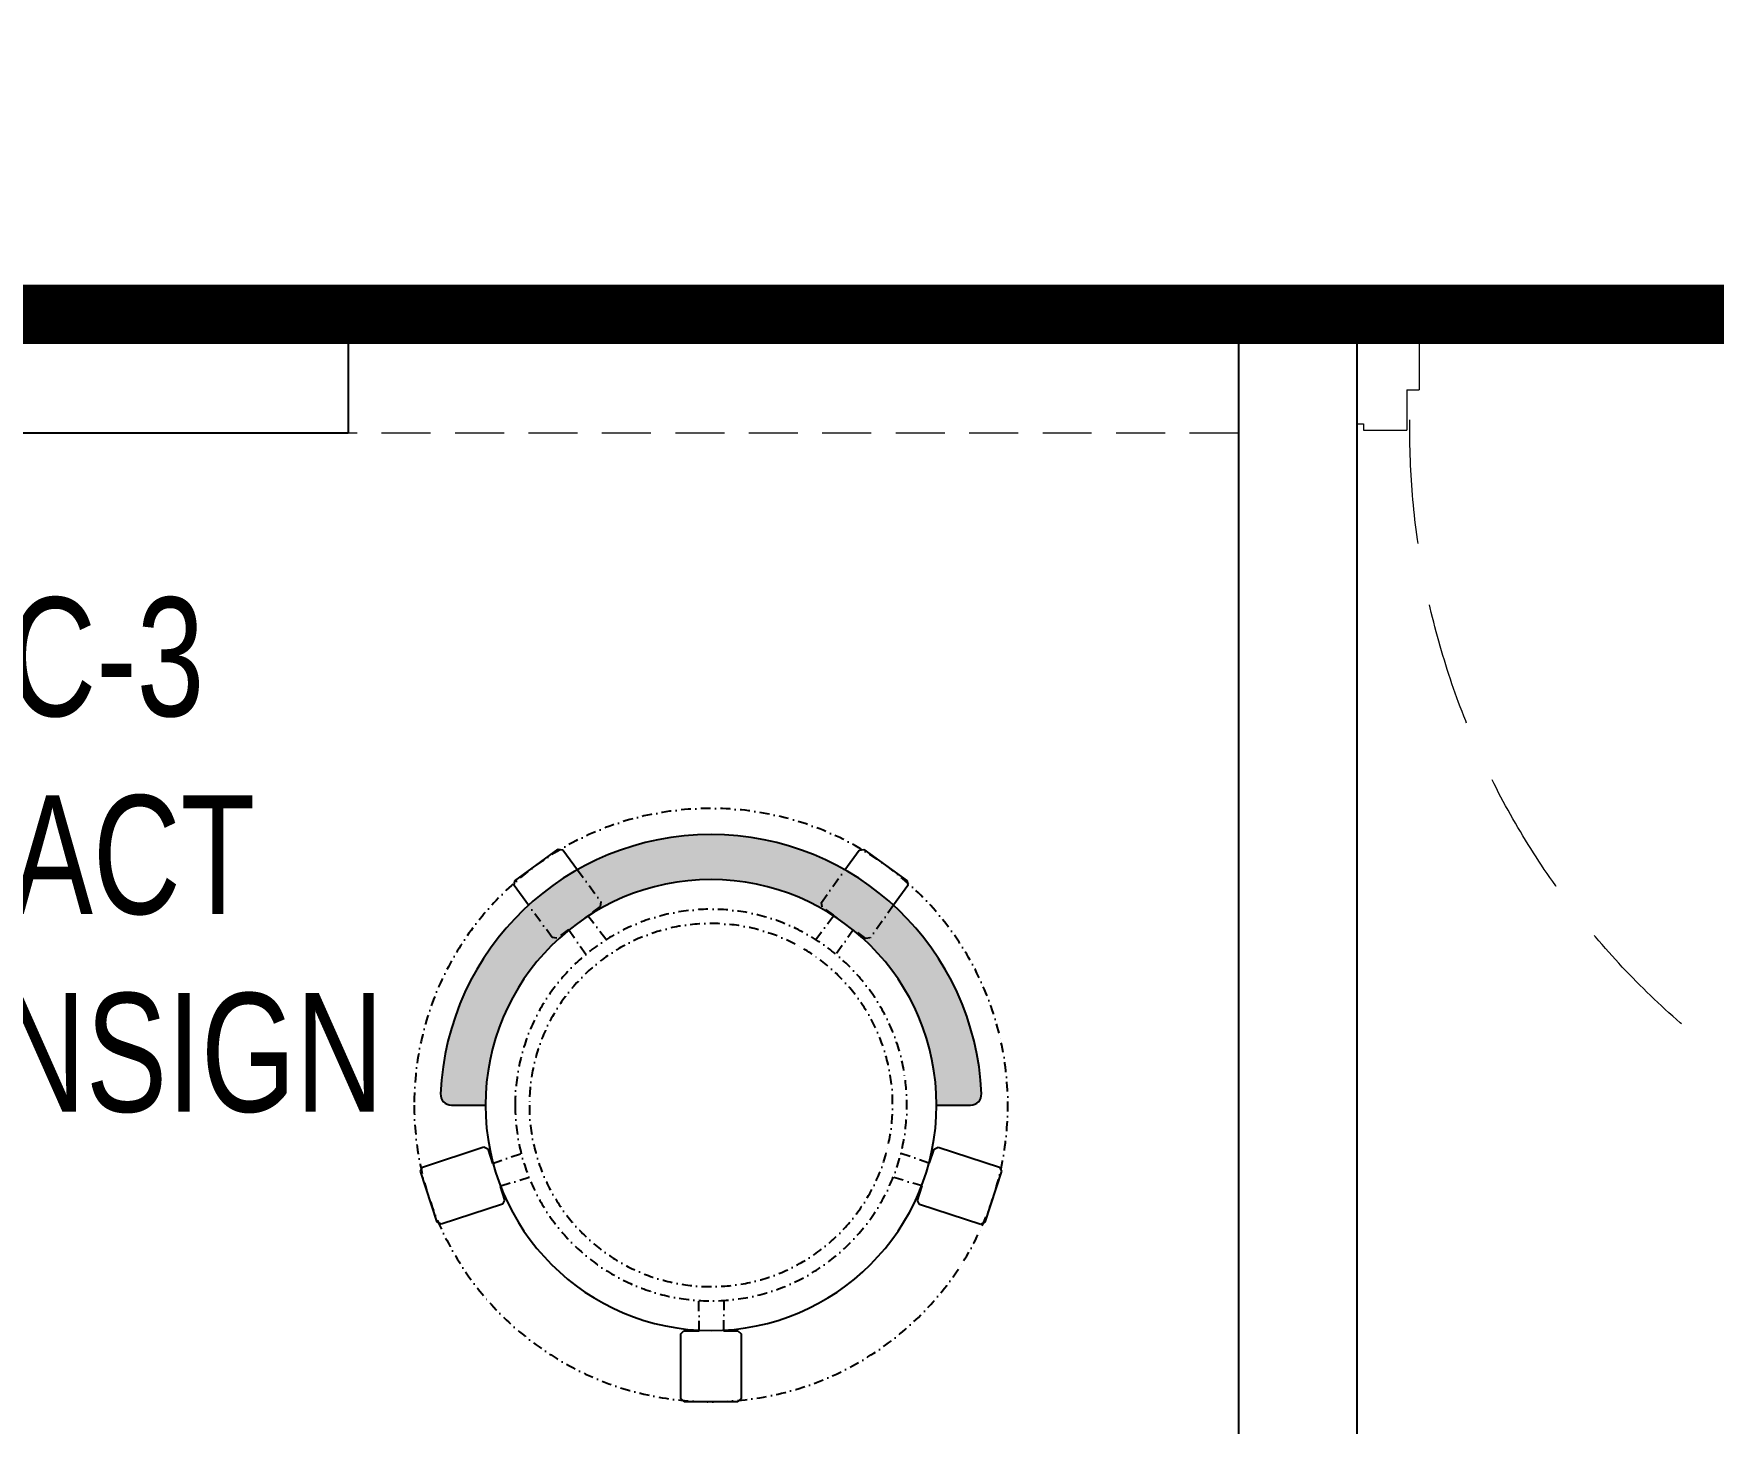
# Model space of a CAD drawing. Header units: feet. Extents: x 3261276 to 3279806, y -5766786 to -5760286.
# Drawn here: x 3276251 to 3277666, y -5763950 to -5762779 of the extents above; entities that cross this region are included whole.
import ezdxf

# ---------------------------------------------------------------- set-up
doc = ezdxf.new("R2010")
doc.units = ezdxf.units.FT
doc.header["$LTSCALE"] = 33
doc.header["$MEASUREMENT"] = 0
for name, pattern in [('a_p6_plan_L18$0$HIDDEN', [0.375, 0.25, -0.125]), ('ACAD_ISO03W100', [30, 12, -18]), ('DASHDOT2', [0.5, 0.25, -0.125, 0, -0.125]), ('HIDDEN2', [4.7624999999999975, 3.174999999999998, -1.587499999999999])]:
    doc.linetypes.add(name, pattern=pattern)
for name, color, linetype, lineweight in [('Door', 2, 'Continuous', 13), ('HATCH', 9, 'Continuous', 9), ('LENS-CURTAIN', 5, 'a_p6_plan_L18$0$HIDDEN', 9), ('LENS-DOOR', 34, 'Continuous', 20), ('LENS-FURNITURE', 13, 'Continuous', 9), ('LENS-PARTITION', 21, 'Continuous', 25), ('LENS_TEXT', 31, 'Continuous', 5), ('LK-TILES FINISH', 251, 'Continuous', 5), ('LN-ELEVATION-1', 81, 'Continuous', 25)]:
    doc.layers.add(name, color=color, linetype=linetype, lineweight=lineweight)
doc.layers.add('LAMINATE FINISH', color=80, linetype='Continuous')
doc.styles.get("Standard").update_dxf_attribs({"font": 'GILC____.TTF'})

# ---------------------------------------------------------------- blocks, each defined once
blk = doc.blocks.new('*U47')
at = {"layer": 'LENS-DOOR'}
for p, q in [((548121.7424194189, 1779235.250802667), (548121.7424194121, 1778573.792470707)), ((548121.7424194189, 1779235.250802667), (548152.9924194244, 1779235.250802653)), ((548152.9924193986, 1778573.792470693), (548152.9924194244, 1779235.250802653)), ((547452.4715860653, 1778573.792470743), (547488.9299194093, 1778573.792470734)), ((547452.4715860604, 1778568.584137391), (547452.4715860653, 1778573.792470743)), ((547488.9299193954, 1778539.938304132), (547488.9299194093, 1778573.792470734)), ((548121.7424194121, 1778573.792470707), (548152.9924193986, 1778573.792470693)), ((548192.054919424, 1778573.792470725), (548155.5965860707, 1778573.792470693)), ((548155.5965860611, 1778539.938304095), (548155.5965860707, 1778573.792470693)), ((548192.0549194146, 1778568.584137372), (548192.054919424, 1778573.792470725)), ((547447.2632527449, 1778568.584137414), (547452.4715860604, 1778568.584137391)), ((547447.2632527215, 1778484.134138707), (547447.2632527449, 1778568.584137414)), ((548197.2632527373, 1778568.584137372), (548192.0549194146, 1778568.584137372)), ((548197.2632527256, 1778484.134138697), (548197.2632527373, 1778568.584137372)), ((547488.9299193954, 1778539.938304132), (547499.3465860662, 1778539.938304113)), ((547499.3465860639, 1778478.925805386), (547499.3465860662, 1778539.938304113)), ((548145.179919409, 1778478.925805326), (548145.179919395, 1778539.938304067)), ((548155.5965860611, 1778539.938304095), (548145.179919395, 1778539.938304067)), ((547447.2632527215, 1778484.134138707), (547452.4715860627, 1778484.134138707)), ((547452.4715860627, 1778478.925805396), (547452.4715860627, 1778484.134138707)), ((547452.4715860627, 1778478.925805396), (547499.3465860639, 1778478.925805386)), ((548192.0549194006, 1778478.925805345), (548145.179919409, 1778478.925805326)), ((548192.0549194006, 1778478.925805345), (548192.0549194006, 1778484.134138698)), ((548197.2632527256, 1778484.134138697), (548192.0549194006, 1778484.134138698))]:
    blk.add_line(p, q, dxfattribs=at)
at = {"layer": 'LENS-DOOR', "color": 7, "linetype": 'HIDDEN2'}
blk.add_ellipse((548152.9924193986, 1778573.792470693), major_axis=(-661.4583333306382, 0.003443102111827), ratio=0.9999999979146821, start_param=-1.570791121506941, end_param=0.0512086788949202, dxfattribs=at)
blk = doc.blocks.new('DR STOOL')
at = {"layer": 'HATCH'}
h = blk.add_hatch(dxfattribs=at)
h.set_pattern_fill('ANSI36', color=250, angle=-90.00000000000001)
h.set_pattern_definition([(315, (-227.8099174643867, 917.3997257252777), (6.173926083235043, -1.683798022700468), [7.9375, -1.587499999999999, 0, -1.587499999999999])])
edge = h.paths.add_edge_path()
edge.add_line((-190.0000000041909, 4.511094e-10), (-218.6899174675346, 4.511094e-10))
edge.add_arc((-218.6899174670689, 9.120000000388245), 9.119999999940092, 177.6119845363388, 269.9999999996136, ccw=False)
edge.add_arc((-1.8626451e-09, 3.565219e-10), 228.000000002257, 2.3880154632688004, 177.6119845367313, ccw=False)
edge.add_arc((218.6899174633436, 9.120000000497384), 9.120000000051716, -90.00000000034493, 2.3880154629299, ccw=False)
edge.add_line((218.6899174633436, 4.511094e-10), (190, 4.511094e-10))
edge.add_arc((-1.8626451e-09, 4.511094e-10), 190.000000001979, -1.27e-14, 180)
at = {"layer": 'LN-ELEVATION-1', "color": 1, "ltscale": 100}
for p, q in [((-128.6221585394814, 215.4841044476634), (-165.2704676063731, 189.0243927398114)), ((-124.7228340068832, 214.8545704018979), (-128.6221585394814, 215.4841044476634)), ((-112.6981821293011, 198.1996966340157), (-124.7228340068832, 214.8545704018979)), ((124.7553772013634, 214.9803744515593), (112.5488144652918, 198.2845540212292)), ((128.7014972954057, 215.5933048763618), (124.7553772013634, 214.9803744515593)), ((128.7014972954057, 215.5933048763618), (124.7553772013634, 214.9803744515593)), ((165.1911288509145, 188.915192311113), (128.7014972954057, 215.5933048763618)), ((165.1911288509145, 188.915192311113), (128.7014972954057, 215.5933048763618)), ((-165.2704676063731, 189.0243927398114), (-165.9069543029182, 185.0820035930228)), ((-165.9069543029182, 185.0820035930228), (-153.8003208162263, 168.3135803133482)), ((153.6734594982117, 168.4294150282658), (165.7973639420234, 185.0121775862135)), ((165.7973639420234, 185.0121775862135), (165.1911288509145, 188.915192311113)), ((165.7973639420234, 185.0121775862135), (165.1911288509145, 188.915192311113)), ((-191.2928382232785, -35.45407700946089), (-242.9550312487409, -52.24013893969095)), ((-187.9259491492994, -37.1695928365807), (-191.2928382232785, -35.45407700946089)), ((-184.1424400564283, -48.81403796559607), (-187.9259491492994, -37.1695928365807)), ((188.0651108901948, -36.96233201187715), (184.0504167033359, -49.19388854173303)), ((191.3981811110861, -35.27656588272658), (188.0651108901948, -36.96233201187715)), ((243.0100176925771, -52.21682526778022), (191.3981811110861, -35.27656588272658)), ((-242.9550312487409, -52.24013893969095), (-244.7482102331705, -55.75945052818861)), ((-244.7482102331705, -55.75945052818861), (-230.7800458371639, -98.74904560100549)), ((230.715890809428, -98.7280946081737), (244.8123673382215, -55.78040257930116)), ((244.8123673382215, -55.78040257930116), (243.0100176925771, -52.21682526778022)), ((-173.8639617776498, -80.4479453730819), (-177.8421125086024, -68.2044548037811)), ((177.6922140880488, -68.56540505095472), (173.8739495249465, -80.1985000452405)), ((-227.2218665438704, -100.5620286722478), (-175.5596735184081, -83.7759667420105)), ((-175.5596735184081, -83.7759667420105), (-173.8639617776498, -80.4479453730819)), ((173.8739495249465, -80.1985000452405), (175.5794035866856, -83.5704969359358)), ((175.5794035866856, -83.5704969359358), (227.1912401677109, -100.5107563209894)), ((-230.7800458371639, -98.74904560100549), (-227.2218665438704, -100.5620286722478)), ((227.1912401677109, -100.5107563209894), (230.715890809428, -98.7280946081737)), ((-22.72193054761737, -190.2142363802995), (-25.39390889601782, -192.886214728569)), ((-25.39390889601782, -192.886214728569), (-25.39390889601782, -247.2070584567482)), ((-10.47823652112856, -190.2142363802995), (-22.72193054761737, -190.2142363802995)), ((22.78362171910703, -190.2142363802995), (9.910054048988968, -190.2142363802995)), ((25.42475448176265, -192.8553691428751), (22.78362171910703, -190.2142363802995)), ((25.42475448176265, -247.1762128710543), (25.42475448176265, -192.8553691428751)), ((-25.39390889601782, -247.2070584567482), (-22.60096735274419, -250)), ((-22.60096735274419, -250), (22.60096735274419, -250)), ((22.60096735274419, -250), (25.42475448176265, -247.1762128710543))]:
    blk.add_line(p, q, dxfattribs=at)
at = {"layer": 'LN-ELEVATION-1', "linetype": 'DASHDOT2'}
for p, q in [((-92.92521573789418, 170.8129362839827), (-112.6981821293011, 198.1996966340157)), ((112.5488144652918, 198.2845540212292), (92.69529851106927, 171.1294289919315)), ((-93.52748446213081, 167.0824927485227), (-92.92521573789418, 170.8129362839827)), ((92.69529851106927, 171.1294289919315), (93.26858203159645, 167.4385604566923)), ((-153.8003208162263, 168.3135803133482), (-134.1093360339291, 141.0403694751003)), ((-103.4542870586738, 159.9154408004979), (-93.52748446213081, 167.0824927485227)), ((-88.15393704269081, 139.4771787207864), (-103.4542870586738, 159.9154408004979)), ((103.6608748426661, 159.8406005539291), (88.19885099539533, 139.4487815762331)), ((93.26858203159645, 167.4385604566923), (103.6608748426661, 159.8406005539291)), ((133.7372852512635, 141.1612321265929), (153.6734594982117, 168.4294150282658)), ((-130.4219571123831, 140.4450534014686), (-119.9844727469608, 147.9808124662595)), ((-119.9844727469608, 147.9808124662595), (-105.3687285655178, 126.9741353208374)), ((105.4096150295809, 126.94019481352), (120.1194891873747, 147.8074627162714)), ((120.1194891873747, 147.8074627162714), (130.0033113472163, 140.5812532722048)), ((-134.1093360339291, 141.0403694751003), (-130.4219571123831, 140.4450534014686)), ((130.0033113472163, 140.5812532722048), (133.7372852512635, 141.1612321265929)), ((-159.954806596972, -40.49024384317454), (-184.1424400564283, -48.81403796559607)), ((184.0504167033359, -49.19388854173303), (159.8786162491887, -40.79004861696012)), ((-177.8421125086024, -68.2044548037811), (-153.4148110738024, -60.73628028803068)), ((153.3006618716754, -61.02382378749462), (177.6922140880488, -68.56540505095472)), ((-10.92024635523557, -164.6382343793375), (-10.47823652112856, -190.2142363802995)), ((9.910054048988968, -190.2142363802995), (10.35584833659231, -164.674698740353))]:
    blk.add_line(p, q, dxfattribs=at)
at = {"layer": 'LN-ELEVATION-1', "color": 1, "ltscale": 100}
blk.add_lwpolyline([(-190.0000000023283, 0), (-218.6899174656719, 0, -0.4264743413925903), (-227.8019973598421, 9.5, -0.959166304662544), (227.8019973593764, 9.5, -0.4264743413925903), (218.6899174647406, 0), (190.0000000013969, 0)], format="xyb", dxfattribs=at)
at = {"layer": 'LN-ELEVATION-1', "linetype": 'DASHDOT2'}
for radius in [250, 165, 153]:
    blk.add_circle((0, 0), radius, dxfattribs=at)
at = {"layer": 'LN-ELEVATION-1', "color": 1, "ltscale": 100}
blk.add_circle((0, 0), 190, dxfattribs=at)

msp = doc.modelspace()

# ---------------------------------------------------------------- linework, layer by layer
at = {"layer": 'LAMINATE FINISH', "color": 85, "linetype": 'ACAD_ISO03W100', "ltscale": 0.05, "const_width": 50}
msp.add_lwpolyline([(3278116.491754389, -5763015.899322907), (3277366.491754388, -5763015.899322373)], dxfattribs=at)
at = {"layer": 'LENS-CURTAIN', "ltscale": 5}
msp.add_lwpolyline([(3277266.491754389, -5763115.899322906), (3276516.491754389, -5763115.899322906), (3276516.491754389, -5763015.899322907), (3277266.491754389, -5763015.899322907)], close=True, dxfattribs=at)
at = {"layer": 'LENS-PARTITION'}
for points in [[(3276516.491754389, -5763115.899322906), (3275466.491754388, -5763115.899322906), (3275466.491754388, -5763015.899322907), (3276516.491754389, -5763015.899322907)], [(3277366.491754388, -5763015.899322907), (3277266.491754389, -5763015.899322907), (3277266.491754389, -5764715.899322907), (3277366.491754388, -5764715.899322907)]]:
    msp.add_lwpolyline(points, close=True, dxfattribs=at)
at = {"layer": 'LK-TILES FINISH', "color": 212, "linetype": 'ACAD_ISO03W100', "ltscale": 0.05, "const_width": 50}
msp.add_lwpolyline([(3278116.491754389, -5763015.899322907), (3278116.491754389, -5762215.899322907), (3275466.491754388, -5762215.899322907), (3275466.491754388, -5763015.899322907), (3277366.491754374, -5763015.899322373)], dxfattribs=at)

# ---------------------------------------------------------------- block references
at = {"layer": 'Door', "xscale": -1, "rotation": 180}
msp.add_blockref('*U47', (2729919.228501656, -3984539.540184845), dxfattribs=at)
at = {"layer": 'LENS-FURNITURE', "xscale": -1}
msp.add_blockref('DR STOOL', (3276822.126892892, -5763682.16834803), dxfattribs=at)

# ---------------------------------------------------------------- texts
at = {"layer": 'LENS_TEXT', "linetype": 'Continuous', "ltscale": 3, "insert": (3276181.804291966, -5763471.832104226), "char_height": 100, "attachment_point": 5}
msp.add_mtext_dynamic_manual_height_columns('CLINIC-3 COMPACT ROC- MINSIGN', width=730.5073781448633, gutter_width=0.9999999999999992, heights=[0], dxfattribs=at)

doc.saveas('drawing.dxf')
